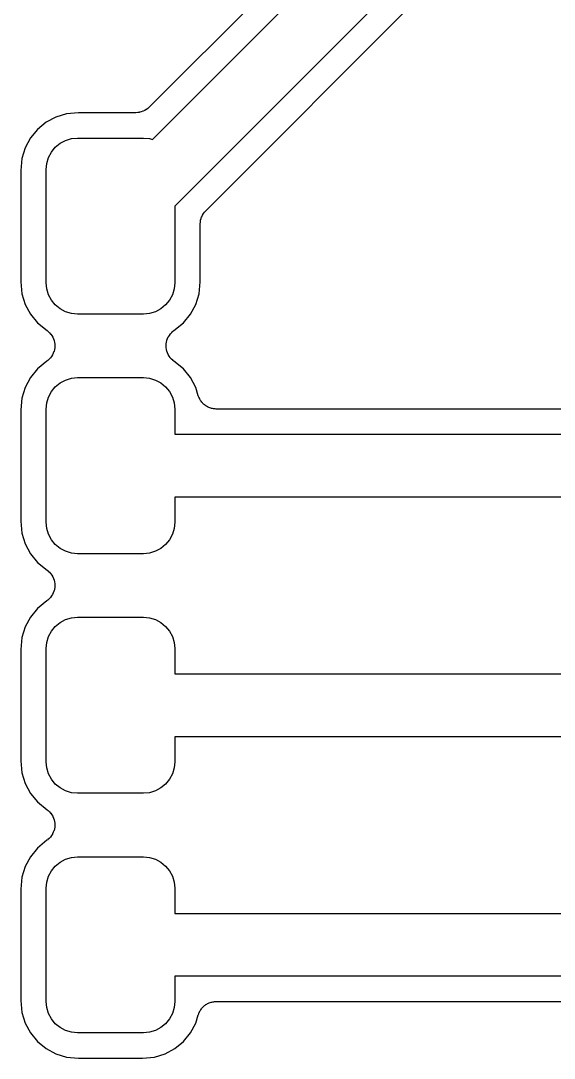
# Model space of a CAD drawing. Extents: x 86.1 to 155.4, y -71.6 to -29.3.
# Drawn here: x 92.27 to 96.52, y -46.62 to -38.37 of the extents above; entities that cross this region are included whole.
import ezdxf

# ---------------------------------------------------------------- set-up
doc = ezdxf.new("R2010")
doc.units = 0
doc.layers.add('BLACK', color=7, linetype='CONTINUOUS')

msp = doc.modelspace()

# ---------------------------------------------------------------- linework, layer by layer
at = {"layer": 'BLACK', "linetype": 'CONTINUOUS'}
for p, q in [((94.7561, -37.6), (93.2967, -39.0594)), ((93.3221, -39.3169), (95, -37.6389)), ((95.4181, -37.928), (93.5, -39.8461)), ((93.7456, -39.8833), (95.5474, -38.0815)), ((93.2183, -39.1007), (93.2044, -39.102)), ((93.219, -39.1005), (93.2183, -39.1007)), ((93.2198, -39.1004), (93.219, -39.1005)), ((93.2331, -39.0964), (93.2198, -39.1004)), ((93.2464, -39.0926), (93.2331, -39.0964)), ((93.2471, -39.0922), (93.2464, -39.0926)), ((93.2478, -39.092), (93.2471, -39.0922)), ((93.2601, -39.0855), (93.2478, -39.092)), ((93.2724, -39.0791), (93.2601, -39.0855)), ((93.273, -39.0786), (93.2724, -39.0791)), ((93.2737, -39.0782), (93.273, -39.0786)), ((93.2844, -39.0695), (93.2737, -39.0782)), ((93.2952, -39.0608), (93.2844, -39.0695)), ((93.2963, -39.0598), (93.2952, -39.0608)), ((93.2964, -39.0597), (93.2963, -39.0598)), ((93.2967, -39.0594), (93.2964, -39.0597)), ((93.2964, -39.0597), (93.2964, -39.0597)), ((92.4745, -39.18), (92.4061, -39.2361)), ((92.5524, -39.1384), (92.4745, -39.18)), ((92.637, -39.1127), (92.5524, -39.1384)), ((92.7324, -39.1033), (92.637, -39.1127)), ((93.1907, -39.1033), (92.7324, -39.1033)), ((93.2044, -39.102), (93.1907, -39.1033)), ((92.4061, -39.2361), (92.35, -39.3045)), ((92.35, -39.3045), (92.3084, -39.3824)), ((92.5482, -39.3782), (92.5861, -39.3471)), ((92.5861, -39.3471), (92.6293, -39.324)), ((92.6293, -39.324), (92.6762, -39.3098)), ((92.6762, -39.3098), (92.725, -39.305)), ((92.725, -39.305), (93.25, -39.305)), ((93.25, -39.305), (93.2988, -39.3098)), ((93.2988, -39.3098), (93.3221, -39.3169)), ((92.3084, -39.3824), (92.2827, -39.467)), ((92.494, -39.4593), (92.5171, -39.4161)), ((92.5171, -39.4161), (92.5482, -39.3782)), ((92.2827, -39.467), (92.2733, -39.5624)), ((92.475, -39.555), (92.4798, -39.5062)), ((92.4798, -39.5062), (92.494, -39.4593)), ((92.2733, -39.5624), (92.2733, -40.4476)), ((92.475, -40.455), (92.475, -39.555)), ((93.5, -39.8461), (93.5, -40.455)), ((93.7138, -39.9302), (93.7205, -39.9181)), ((93.7205, -39.9181), (93.727, -39.9059)), ((93.727, -39.9059), (93.7275, -39.9053)), ((93.7275, -39.9053), (93.7279, -39.9046)), ((93.7279, -39.9046), (93.7369, -39.8939)), ((93.7369, -39.8939), (93.7456, -39.8833)), ((93.7017, -39.9872), (93.7032, -39.9735)), ((93.7017, -39.9888), (93.7017, -39.9872)), ((93.7017, -39.9893), (93.7017, -39.9888)), ((93.7017, -39.9888), (93.7017, -39.9888)), ((93.7017, -39.9888), (93.7017, -39.9888)), ((93.7017, -40.4476), (93.7017, -39.9893)), ((93.7032, -39.9735), (93.7047, -39.9597)), ((93.7047, -39.9597), (93.7049, -39.9589)), ((93.7049, -39.9589), (93.705, -39.9581)), ((93.705, -39.9581), (93.7091, -39.945)), ((93.7091, -39.945), (93.7132, -39.9317)), ((93.7132, -39.9317), (93.7136, -39.931)), ((93.7136, -39.931), (93.7138, -39.9302)), ((92.2733, -40.4476), (92.2827, -40.543)), ((92.4798, -40.5038), (92.475, -40.455)), ((92.494, -40.5507), (92.4798, -40.5038)), ((93.4952, -40.5038), (93.481, -40.5507)), ((93.5, -40.455), (93.4952, -40.5038)), ((93.6923, -40.543), (93.7017, -40.4476)), ((92.2827, -40.543), (92.3084, -40.6276)), ((92.5171, -40.5939), (92.494, -40.5507)), ((93.481, -40.5507), (93.4579, -40.5939)), ((93.6666, -40.6276), (93.6923, -40.543)), ((92.3084, -40.6276), (92.35, -40.7055)), ((92.5482, -40.6318), (92.5171, -40.5939)), ((92.5861, -40.6629), (92.5482, -40.6318)), ((92.6293, -40.686), (92.5861, -40.6629)), ((93.3889, -40.6629), (93.3457, -40.686)), ((93.4268, -40.6318), (93.3889, -40.6629)), ((93.4579, -40.5939), (93.4268, -40.6318)), ((93.625, -40.7055), (93.6666, -40.6276)), ((92.35, -40.7055), (92.4061, -40.7739)), ((92.6762, -40.7002), (92.6293, -40.686)), ((92.725, -40.705), (92.6762, -40.7002)), ((93.25, -40.705), (92.725, -40.705)), ((93.2988, -40.7002), (93.25, -40.705)), ((93.3457, -40.686), (93.2988, -40.7002)), ((93.5689, -40.7739), (93.625, -40.7055)), ((92.4061, -40.7739), (92.4826, -40.8366)), ((93.493, -40.8362), (93.5689, -40.7739)), ((92.4826, -40.8366), (92.491, -40.8424)), ((92.491, -40.8424), (92.4913, -40.8426)), ((92.4913, -40.8426), (92.4915, -40.8428)), ((92.4915, -40.8428), (92.5015, -40.853)), ((92.5015, -40.853), (92.5115, -40.8633)), ((92.5115, -40.8633), (92.5117, -40.8635)), ((92.5117, -40.8635), (92.512, -40.8638)), ((92.512, -40.8638), (92.5198, -40.8758)), ((92.5198, -40.8758), (92.5276, -40.8877)), ((92.5276, -40.8877), (92.5278, -40.888)), ((92.5278, -40.888), (92.5279, -40.8883)), ((92.5279, -40.8883), (92.5333, -40.9018)), ((92.5333, -40.9018), (92.5387, -40.9148)), ((92.5387, -40.9148), (92.5387, -40.9152)), ((92.5387, -40.9152), (92.5388, -40.9155)), ((92.5388, -40.9155), (92.5415, -40.9296)), ((93.4339, -40.9275), (93.4368, -40.9135)), ((93.4368, -40.9135), (93.4369, -40.9131)), ((93.4369, -40.9131), (93.437, -40.9128)), ((93.437, -40.9128), (93.4425, -40.8997)), ((93.4425, -40.8997), (93.448, -40.8864)), ((93.448, -40.8864), (93.4482, -40.8862)), ((93.4482, -40.8862), (93.4484, -40.8859)), ((93.4484, -40.8859), (93.4563, -40.8741)), ((93.4563, -40.8741), (93.4644, -40.8621)), ((93.4644, -40.8621), (93.4646, -40.8619)), ((93.4646, -40.8619), (93.4648, -40.8616)), ((93.4648, -40.8616), (93.4749, -40.8517)), ((93.4749, -40.8517), (93.4851, -40.8415)), ((93.4851, -40.8415), (93.4854, -40.8413)), ((93.4854, -40.8413), (93.4856, -40.8411)), ((93.4856, -40.8411), (93.493, -40.8362)), ((92.5411, -40.9875), (92.5382, -41.0015)), ((92.544, -40.9735), (92.5411, -40.9875)), ((92.5415, -40.9296), (92.5442, -40.9436)), ((92.5441, -40.9729), (92.544, -40.9732)), ((92.544, -40.9732), (92.544, -40.9735)), ((92.5443, -40.9442), (92.5441, -40.9586)), ((92.5441, -40.9586), (92.5441, -40.9729)), ((92.5442, -40.9436), (92.5442, -40.9439)), ((92.5442, -40.9439), (92.5443, -40.9442)), ((93.4307, -40.9708), (93.4309, -40.9564)), ((93.4308, -40.9711), (93.4307, -40.9708)), ((93.4308, -40.9714), (93.4308, -40.9711)), ((93.4335, -40.9853), (93.4308, -40.9714)), ((93.4309, -40.9421), (93.431, -40.9418)), ((93.4309, -40.9564), (93.4309, -40.9421)), ((93.431, -40.9415), (93.4339, -40.9275)), ((93.431, -40.9418), (93.431, -40.9415)), ((93.4362, -40.9995), (93.4335, -40.9853)), ((92.482, -41.0788), (92.4061, -41.1411)), ((92.4894, -41.0739), (92.482, -41.0788)), ((92.4896, -41.0737), (92.4894, -41.0739)), ((92.4899, -41.0735), (92.4896, -41.0737)), ((92.5001, -41.0634), (92.4899, -41.0735)), ((92.5102, -41.0534), (92.5001, -41.0634)), ((92.5104, -41.0531), (92.5102, -41.0534)), ((92.5106, -41.0529), (92.5104, -41.0531)), ((92.5187, -41.0409), (92.5106, -41.0529)), ((92.5266, -41.0291), (92.5187, -41.0409)), ((92.5268, -41.0288), (92.5266, -41.0291)), ((92.527, -41.0286), (92.5268, -41.0288)), ((92.5325, -41.0154), (92.527, -41.0286)), ((92.538, -41.0022), (92.5325, -41.0154)), ((92.5381, -41.0018), (92.538, -41.0022)), ((92.5382, -41.0015), (92.5381, -41.0018)), ((93.4363, -40.9998), (93.4362, -40.9995)), ((93.4363, -41.0002), (93.4363, -40.9998)), ((93.4417, -41.0133), (93.4363, -41.0002)), ((93.4471, -41.0267), (93.4417, -41.0133)), ((93.4472, -41.027), (93.4471, -41.0267)), ((93.4474, -41.0273), (93.4472, -41.027)), ((93.4553, -41.0393), (93.4474, -41.0273)), ((93.463, -41.0512), (93.4553, -41.0393)), ((93.4633, -41.0515), (93.463, -41.0512)), ((93.4634, -41.0517), (93.4633, -41.0515)), ((93.4735, -41.062), (93.4634, -41.0517)), ((93.4835, -41.0722), (93.4735, -41.062)), ((93.4838, -41.0724), (93.4835, -41.0722)), ((93.484, -41.0726), (93.4838, -41.0724)), ((93.4924, -41.0784), (93.484, -41.0726)), ((93.5689, -41.1411), (93.4924, -41.0784)), ((92.4061, -41.1411), (92.35, -41.2095)), ((93.625, -41.2095), (93.5689, -41.1411)), ((92.35, -41.2095), (92.3084, -41.2874)), ((92.5861, -41.2521), (92.6293, -41.229)), ((92.6293, -41.229), (92.6762, -41.2148)), ((92.6762, -41.2148), (92.725, -41.21)), ((92.725, -41.21), (93.25, -41.21)), ((93.25, -41.21), (93.2988, -41.2148)), ((93.2988, -41.2148), (93.3457, -41.229)), ((93.3457, -41.229), (93.3889, -41.2521)), ((93.6666, -41.2874), (93.625, -41.2095)), ((92.3084, -41.2874), (92.2827, -41.372)), ((92.494, -41.3643), (92.5171, -41.3211)), ((92.5171, -41.3211), (92.5482, -41.2832)), ((92.5482, -41.2832), (92.5861, -41.2521)), ((93.3889, -41.2521), (93.4268, -41.2832)), ((93.4268, -41.2832), (93.4579, -41.3211)), ((93.4579, -41.3211), (93.481, -41.3643)), ((93.6867, -41.3535), (93.6666, -41.2874)), ((92.2827, -41.372), (92.2733, -41.4674)), ((92.475, -41.46), (92.4798, -41.4112)), ((92.4798, -41.4112), (92.494, -41.3643)), ((93.481, -41.3643), (93.4952, -41.4112)), ((93.4952, -41.4112), (93.5, -41.46)), ((93.6893, -41.3597), (93.6867, -41.3535)), ((93.6912, -41.3662), (93.6893, -41.3597)), ((93.6949, -41.3732), (93.6912, -41.3662)), ((93.6979, -41.3806), (93.6949, -41.3732)), ((93.7016, -41.3862), (93.6979, -41.3806)), ((93.7047, -41.3921), (93.7016, -41.3862)), ((93.7097, -41.3983), (93.7047, -41.3921)), ((93.7141, -41.405), (93.7097, -41.3983)), ((93.7189, -41.4097), (93.7141, -41.405)), ((93.7231, -41.4149), (93.7189, -41.4097)), ((92.2733, -41.4674), (92.2733, -42.3526)), ((92.475, -42.36), (92.475, -41.46)), ((93.5, -41.46), (93.5, -41.66)), ((93.7292, -41.4201), (93.7231, -41.4149)), ((93.7348, -41.4257), (93.7292, -41.4201)), ((93.7403, -41.4294), (93.7348, -41.4257)), ((93.7455, -41.4338), (93.7403, -41.4294)), ((93.7525, -41.4376), (93.7455, -41.4338)), ((93.7591, -41.442), (93.7525, -41.4376)), ((93.7653, -41.4446), (93.7591, -41.442)), ((93.7711, -41.4479), (93.7653, -41.4446)), ((93.7787, -41.4503), (93.7711, -41.4479)), ((93.7861, -41.4534), (93.7787, -41.4503)), ((93.7927, -41.4547), (93.7861, -41.4534)), ((93.7991, -41.4567), (93.7927, -41.4547)), ((93.807, -41.4576), (93.7991, -41.4567)), ((93.8148, -41.4592), (93.807, -41.4576)), ((93.8215, -41.4592), (93.8148, -41.4592)), ((93.8281, -41.46), (93.8215, -41.4592)), ((93.8302, -41.46), (93.8281, -41.46)), ((98.5575, -41.46), (93.8302, -41.46)), ((93.5, -41.66), (98.7024, -41.66)), ((98.7937, -42.16), (93.5, -42.16)), ((93.5, -42.16), (93.5, -42.36)), ((92.2733, -42.3526), (92.2827, -42.448)), ((92.4798, -42.4088), (92.475, -42.36)), ((93.5, -42.36), (93.4952, -42.4088)), ((92.2827, -42.448), (92.3084, -42.5326)), ((92.494, -42.4557), (92.4798, -42.4088)), ((92.5171, -42.4989), (92.494, -42.4557)), ((93.481, -42.4557), (93.4579, -42.4989)), ((93.4952, -42.4088), (93.481, -42.4557)), ((92.3084, -42.5326), (92.35, -42.6105)), ((92.5482, -42.5368), (92.5171, -42.4989)), ((92.5861, -42.5679), (92.5482, -42.5368)), ((93.4268, -42.5368), (93.3889, -42.5679)), ((93.4579, -42.4989), (93.4268, -42.5368)), ((92.35, -42.6105), (92.4061, -42.6789)), ((92.6293, -42.591), (92.5861, -42.5679)), ((92.6762, -42.6052), (92.6293, -42.591)), ((92.725, -42.61), (92.6762, -42.6052)), ((93.25, -42.61), (92.725, -42.61)), ((93.2988, -42.6052), (93.25, -42.61)), ((93.3457, -42.591), (93.2988, -42.6052)), ((93.3889, -42.5679), (93.3457, -42.591)), ((92.4061, -42.6789), (92.4826, -42.7416)), ((92.4826, -42.7416), (92.491, -42.7474)), ((92.491, -42.7474), (92.4913, -42.7476)), ((92.4913, -42.7476), (92.4915, -42.7478)), ((92.4915, -42.7478), (92.5015, -42.758)), ((92.5015, -42.758), (92.5115, -42.7683)), ((92.5115, -42.7683), (92.5117, -42.7685)), ((92.5117, -42.7685), (92.512, -42.7688)), ((92.512, -42.7688), (92.5198, -42.7808)), ((92.5198, -42.7808), (92.5276, -42.7927)), ((92.5276, -42.7927), (92.5278, -42.793)), ((92.5278, -42.793), (92.5279, -42.7933)), ((92.5279, -42.7933), (92.5333, -42.8068)), ((92.5333, -42.8068), (92.5387, -42.8198)), ((92.5411, -42.8926), (92.5382, -42.9065)), ((92.5387, -42.8198), (92.5387, -42.8202)), ((92.5387, -42.8202), (92.5388, -42.8205)), ((92.5388, -42.8205), (92.5415, -42.8347)), ((92.544, -42.8785), (92.5411, -42.8926)), ((92.5415, -42.8347), (92.5442, -42.8486)), ((92.5441, -42.8779), (92.544, -42.8782)), ((92.544, -42.8782), (92.544, -42.8785)), ((92.5443, -42.8492), (92.5441, -42.8636)), ((92.5441, -42.8636), (92.5441, -42.8779)), ((92.5442, -42.8486), (92.5442, -42.8489)), ((92.5442, -42.8489), (92.5443, -42.8492)), ((92.4899, -42.9785), (92.4896, -42.9787)), ((92.5001, -42.9684), (92.4899, -42.9785)), ((92.5102, -42.9584), (92.5001, -42.9684)), ((92.5104, -42.9581), (92.5102, -42.9584)), ((92.5106, -42.9579), (92.5104, -42.9581)), ((92.5187, -42.9459), (92.5106, -42.9579)), ((92.5266, -42.9341), (92.5187, -42.9459)), ((92.5268, -42.9338), (92.5266, -42.9341)), ((92.527, -42.9336), (92.5268, -42.9338)), ((92.5325, -42.9204), (92.527, -42.9336)), ((92.538, -42.9072), (92.5325, -42.9204)), ((92.5381, -42.9068), (92.538, -42.9072)), ((92.5382, -42.9065), (92.5381, -42.9068)), ((92.4061, -43.0461), (92.35, -43.1145)), ((92.482, -42.9838), (92.4061, -43.0461)), ((92.4894, -42.9789), (92.482, -42.9838)), ((92.4896, -42.9787), (92.4894, -42.9789)), ((92.35, -43.1145), (92.3084, -43.1924)), ((92.5861, -43.1571), (92.6293, -43.134)), ((92.6293, -43.134), (92.6762, -43.1198)), ((92.6762, -43.1198), (92.725, -43.115)), ((92.725, -43.115), (93.25, -43.115)), ((93.25, -43.115), (93.2988, -43.1198)), ((93.2988, -43.1198), (93.3457, -43.134)), ((93.3457, -43.134), (93.3889, -43.1571)), ((92.3084, -43.1924), (92.2827, -43.277)), ((92.5171, -43.2261), (92.5482, -43.1882)), ((92.5482, -43.1882), (92.5861, -43.1571)), ((93.3889, -43.1571), (93.4268, -43.1882)), ((93.4268, -43.1882), (93.4579, -43.2261)), ((92.2827, -43.277), (92.2733, -43.3724)), ((92.4798, -43.3162), (92.494, -43.2693)), ((92.494, -43.2693), (92.5171, -43.2261)), ((93.4579, -43.2261), (93.481, -43.2693)), ((93.481, -43.2693), (93.4952, -43.3162)), ((92.2733, -43.3724), (92.2733, -44.2576)), ((92.475, -43.365), (92.4798, -43.3162)), ((92.475, -44.265), (92.475, -43.365)), ((93.4952, -43.3162), (93.5, -43.365)), ((93.5, -43.365), (93.5, -43.565)), ((93.5, -43.565), (98.3214, -43.565)), ((98.4127, -44.065), (93.5, -44.065)), ((93.5, -44.065), (93.5, -44.265)), ((92.2733, -44.2576), (92.2827, -44.353)), ((92.4798, -44.3138), (92.475, -44.265)), ((93.5, -44.265), (93.4952, -44.3138)), ((92.2827, -44.353), (92.3084, -44.4376)), ((92.494, -44.3607), (92.4798, -44.3138)), ((92.5171, -44.4039), (92.494, -44.3607)), ((93.481, -44.3607), (93.4579, -44.4039)), ((93.4952, -44.3138), (93.481, -44.3607)), ((92.3084, -44.4376), (92.35, -44.5155)), ((92.5482, -44.4418), (92.5171, -44.4039)), ((92.5861, -44.4729), (92.5482, -44.4418)), ((93.4268, -44.4418), (93.3889, -44.4729)), ((93.4579, -44.4039), (93.4268, -44.4418)), ((92.35, -44.5155), (92.4061, -44.5839)), ((92.6293, -44.496), (92.5861, -44.4729)), ((92.6762, -44.5102), (92.6293, -44.496)), ((92.725, -44.515), (92.6762, -44.5102)), ((93.25, -44.515), (92.725, -44.515)), ((93.2988, -44.5102), (93.25, -44.515)), ((93.3457, -44.496), (93.2988, -44.5102)), ((93.3889, -44.4729), (93.3457, -44.496)), ((92.4061, -44.5839), (92.4826, -44.6466)), ((92.4826, -44.6466), (92.491, -44.6524)), ((92.491, -44.6524), (92.4913, -44.6526)), ((92.4913, -44.6526), (92.4915, -44.6528)), ((92.4915, -44.6528), (92.5015, -44.663)), ((92.5015, -44.663), (92.5115, -44.6733)), ((92.5115, -44.6733), (92.5117, -44.6735)), ((92.5117, -44.6735), (92.512, -44.6738)), ((92.512, -44.6738), (92.5198, -44.6858)), ((92.5198, -44.6858), (92.5276, -44.6977)), ((92.5276, -44.6977), (92.5278, -44.698)), ((92.5278, -44.698), (92.5279, -44.6983)), ((92.5279, -44.6983), (92.5333, -44.7118)), ((92.5333, -44.7118), (92.5387, -44.7248)), ((92.5387, -44.7248), (92.5387, -44.7252)), ((92.5387, -44.7252), (92.5388, -44.7255)), ((92.5388, -44.7255), (92.5415, -44.7396)), ((92.544, -44.7835), (92.5411, -44.7976)), ((92.5415, -44.7396), (92.5442, -44.7536)), ((92.5441, -44.7829), (92.544, -44.7832)), ((92.544, -44.7832), (92.544, -44.7835)), ((92.5443, -44.7542), (92.5441, -44.7687)), ((92.5441, -44.7687), (92.5441, -44.7829)), ((92.5442, -44.7536), (92.5442, -44.7539)), ((92.5442, -44.7539), (92.5443, -44.7542)), ((92.5001, -44.8734), (92.4899, -44.8835)), ((92.5102, -44.8634), (92.5001, -44.8734)), ((92.5104, -44.8631), (92.5102, -44.8634)), ((92.5106, -44.8629), (92.5104, -44.8631)), ((92.5187, -44.8509), (92.5106, -44.8629)), ((92.5266, -44.8391), (92.5187, -44.8509)), ((92.5268, -44.8388), (92.5266, -44.8391)), ((92.527, -44.8386), (92.5268, -44.8388)), ((92.5325, -44.8254), (92.527, -44.8386)), ((92.538, -44.8122), (92.5325, -44.8254)), ((92.5381, -44.8118), (92.538, -44.8122)), ((92.5382, -44.8115), (92.5381, -44.8118)), ((92.5411, -44.7976), (92.5382, -44.8115)), ((92.4061, -44.9511), (92.35, -45.0195)), ((92.482, -44.8888), (92.4061, -44.9511)), ((92.4894, -44.8839), (92.482, -44.8888)), ((92.4896, -44.8837), (92.4894, -44.8839)), ((92.4899, -44.8835), (92.4896, -44.8837)), ((92.35, -45.0195), (92.3084, -45.0974)), ((92.5861, -45.0621), (92.6293, -45.039)), ((92.6293, -45.039), (92.6762, -45.0248)), ((92.6762, -45.0248), (92.725, -45.02)), ((92.725, -45.02), (93.25, -45.02)), ((93.25, -45.02), (93.2988, -45.0248)), ((93.2988, -45.0248), (93.3457, -45.039)), ((93.3457, -45.039), (93.3889, -45.0621)), ((92.3084, -45.0974), (92.2827, -45.182)), ((92.5171, -45.1311), (92.5482, -45.0932)), ((92.5482, -45.0932), (92.5861, -45.0621)), ((93.3889, -45.0621), (93.4268, -45.0932)), ((93.4268, -45.0932), (93.4579, -45.1311)), ((92.2827, -45.182), (92.2733, -45.2774)), ((92.4798, -45.2212), (92.494, -45.1743)), ((92.494, -45.1743), (92.5171, -45.1311)), ((93.4579, -45.1311), (93.481, -45.1743)), ((93.481, -45.1743), (93.4952, -45.2212)), ((92.2733, -45.2774), (92.2733, -46.1626)), ((92.475, -45.27), (92.4798, -45.2212)), ((92.475, -46.17), (92.475, -45.27)), ((93.4952, -45.2212), (93.5, -45.27)), ((93.5, -45.27), (93.5, -45.47)), ((93.5, -45.47), (98.1944, -45.47)), ((98.2857, -45.97), (93.5, -45.97)), ((93.5, -45.97), (93.5, -46.17)), ((92.2733, -46.1626), (92.2827, -46.258)), ((92.4798, -46.2188), (92.475, -46.17)), ((93.5, -46.17), (93.4952, -46.2188)), ((93.742, -46.1993), (93.7472, -46.1951)), ((93.7472, -46.1951), (93.7542, -46.1913)), ((93.7542, -46.1913), (93.7609, -46.187)), ((93.7609, -46.187), (93.7672, -46.1845)), ((93.7672, -46.1845), (93.7731, -46.1813)), ((93.7731, -46.1813), (93.7807, -46.179)), ((93.7807, -46.179), (93.7881, -46.176)), ((93.7881, -46.176), (93.7947, -46.1748)), ((93.7947, -46.1748), (93.8011, -46.1729)), ((93.8011, -46.1729), (93.809, -46.1721)), ((93.809, -46.1721), (93.8168, -46.1706)), ((93.8168, -46.1706), (93.8236, -46.1707)), ((93.8236, -46.1707), (93.8302, -46.17)), ((93.8302, -46.17), (98.2685, -46.17)), ((92.2827, -46.258), (92.3084, -46.3426)), ((92.494, -46.2657), (92.4798, -46.2188)), ((92.5171, -46.3089), (92.494, -46.2657)), ((93.481, -46.2657), (93.4579, -46.3089)), ((93.4952, -46.2188), (93.481, -46.2657)), ((93.6666, -46.3426), (93.6867, -46.2765)), ((93.6867, -46.2765), (93.6873, -46.2745)), ((93.6873, -46.2745), (93.69, -46.2683)), ((93.69, -46.2683), (93.692, -46.2619)), ((93.692, -46.2619), (93.6957, -46.2549)), ((93.6957, -46.2549), (93.6989, -46.2476)), ((93.6989, -46.2476), (93.7027, -46.242)), ((93.7027, -46.242), (93.7059, -46.2361)), ((93.7059, -46.2361), (93.711, -46.23)), ((93.711, -46.23), (93.7155, -46.2234)), ((93.7155, -46.2234), (93.7203, -46.2187)), ((93.7203, -46.2187), (93.7245, -46.2136)), ((93.7245, -46.2136), (93.7307, -46.2085)), ((93.7307, -46.2085), (93.7364, -46.203)), ((93.7364, -46.203), (93.742, -46.1993)), ((92.3084, -46.3426), (92.35, -46.4205)), ((92.5482, -46.3468), (92.5171, -46.3089)), ((92.5861, -46.3779), (92.5482, -46.3468)), ((93.4268, -46.3468), (93.3889, -46.3779)), ((93.4579, -46.3089), (93.4268, -46.3468)), ((93.625, -46.4205), (93.6666, -46.3426)), ((92.35, -46.4205), (92.4061, -46.4889)), ((92.6293, -46.401), (92.5861, -46.3779)), ((92.6762, -46.4152), (92.6293, -46.401)), ((92.725, -46.42), (92.6762, -46.4152)), ((93.25, -46.42), (92.725, -46.42)), ((93.2988, -46.4152), (93.25, -46.42)), ((93.3457, -46.401), (93.2988, -46.4152)), ((93.3889, -46.3779), (93.3457, -46.401)), ((93.5689, -46.4889), (93.625, -46.4205)), ((92.4061, -46.4889), (92.4745, -46.545)), ((93.5005, -46.545), (93.5689, -46.4889)), ((92.4745, -46.545), (92.5524, -46.5866)), ((92.5524, -46.5866), (92.637, -46.6123)), ((93.338, -46.6123), (93.4226, -46.5866)), ((93.4226, -46.5866), (93.5005, -46.545)), ((92.637, -46.6123), (92.7324, -46.6217)), ((92.7324, -46.6217), (93.2426, -46.6217)), ((93.2426, -46.6217), (93.338, -46.6123))]:
    msp.add_line(p, q, dxfattribs=at)

doc.saveas('drawing.dxf')
